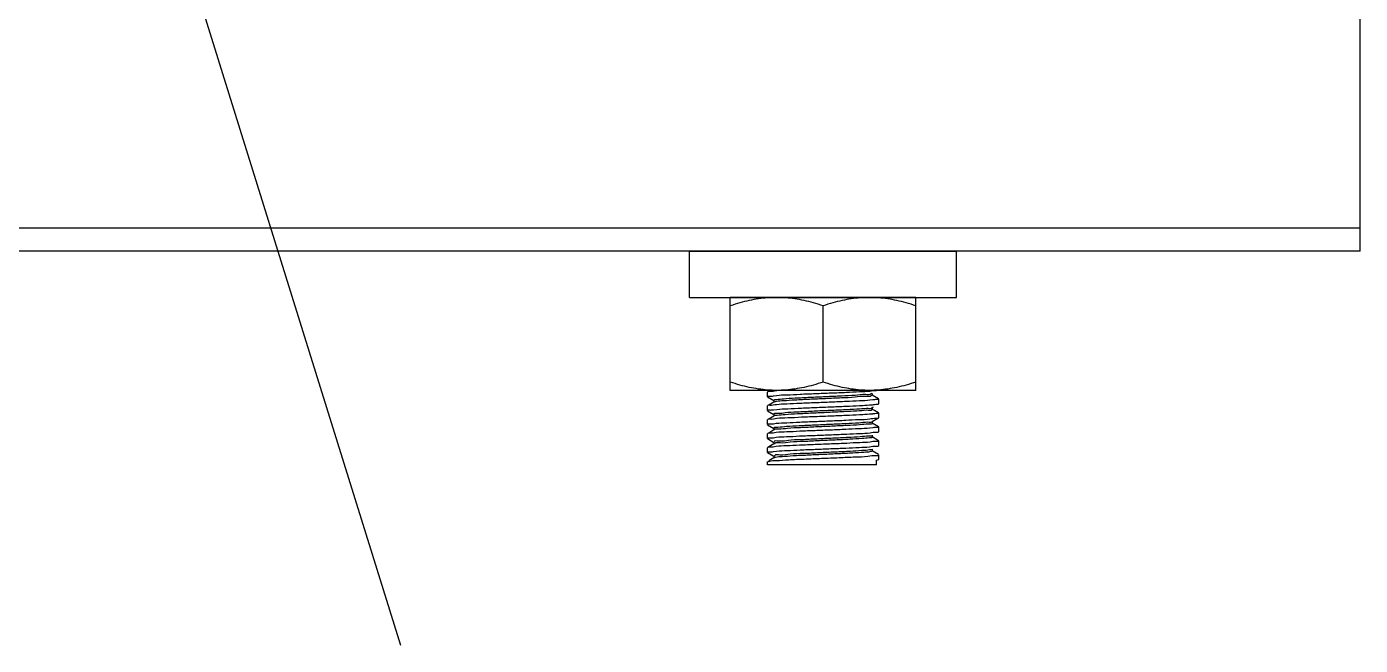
# Model space of a CAD drawing. Header units: millimetres. Extents: x -633009578 to 5705885, y -633235091 to 2571734.
# Drawn here: x 2453533 to 2454819, y 2000312 to 2000908 of the extents above; entities that cross this region are included whole.
import ezdxf

# ---------------------------------------------------------------- set-up
doc = ezdxf.new("R2010")
doc.units = ezdxf.units.MM
doc.header["$LTSCALE"] = 1000
doc.header["$MEASUREMENT"] = 0
doc.layers.get('0').update_dxf_attribs({"color": 9})
doc.layers.add('E-WIRE-系统', color=3, linetype='Continuous')

# ---------------------------------------------------------------- blocks, each defined once
blk = doc.blocks.new('G$CF4FACE3C')
at = {"layer": 'E-WIRE-系统'}
for p, q in [((-9318.372393766418, 3813.975360385957), (-9318.372393766418, 4178.426397490199)), ((-14044.75640617684, 3834.222640222986), (-9318.372393766418, 3834.222640222986)), ((-9318.372393766418, 3813.975360385957), (-14044.75640617684, 3813.975360385957)), ((-9903.040123242186, 3773.508492324501), (-9903.051135154441, 3813.964897167287)), ((-9903.05112915882, 3813.942873311345), (-9705.790519072674, 3813.996566084563)), ((-9705.79051915952, 3813.996566115529), (-9670.355524227489, 3813.996566115529)), ((-9670.355524227489, 3773.54015977541), (-9670.355524227489, 3813.996566115529)), ((-9903.040131862741, 3773.54015977541), (-9670.355524227489, 3773.54015977541)), ((-9867.616144536529, 3692.627347049653), (-9867.616144536529, 3773.54015977541)), ((-9705.79051915952, 3773.54015977541), (-9867.616144536529, 3773.54015977541)), ((-9705.79051915952, 3692.627347049653), (-9705.79051915952, 3773.54015977541)), ((-9786.70333184069, 3699.854187988094), (-9786.70333184069, 3766.313318836386)), ((-9705.79051915952, 3692.627347049653), (-9867.616144536529, 3692.627347049653)), ((-9835.136141993338, 3691.289502387284), (-9835.25101945852, 3691.156590886647)), ((-9835.25101945852, 3687.110950237955), (-9835.25101945852, 3691.156590886647)), ((-9835.136092040455, 3686.978009850718), (-9829.515487628058, 3683.724251901731)), ((-9832.824934008298, 3692.627347049653), (-9834.116080152104, 3691.879862106987)), ((-9830.013061176054, 3687.805507614627), (-9827.355696076294, 3688.228106628056)), ((-9827.143527342938, 3692.319871154847), (-9827.599336488405, 3692.255886352155)), ((-9744.180428725434, 3690.020916280802), (-9744.67872741213, 3689.542926317197)), ((-9744.094308040105, 3688.525440411526), (-9744.67872741213, 3687.924670048989)), ((-9738.270521729486, 3685.221041434794), (-9743.891222432489, 3688.474855084554)), ((-9743.76144834212, 3688.324642439256), (-9743.76144834212, 3689.942898686044)), ((-9835.136141993338, 3679.152580504655), (-9835.25101945852, 3679.01966898283)), ((-9835.25101945852, 3674.974028344033), (-9835.25101945852, 3679.01966898283)), ((-9835.136092040455, 3674.841087946901), (-9829.515487628058, 3671.587329997332)), ((-9829.515441304073, 3682.406394132646), (-9834.116080152104, 3679.742940201773)), ((-9830.007595995674, 3675.654795366456), (-9827.128278109012, 3676.107631018385)), ((-9829.64521538117, 3683.874437733437), (-9829.64521538117, 3682.256181486766)), ((-9829.304823471932, 3682.432751857559), (-9829.487384785898, 3682.35297538212)), ((-9743.38782122545, 3684.380618109019), (-9745.832222492667, 3683.986997658852)), ((-9744.296531529631, 3676.127869737684), (-9744.290915417485, 3675.884072908084)), ((-9744.288442110876, 3677.640252546407), (-9744.290915417485, 3677.50232917571)), ((-9744.14336325624, 3680.07287177816), (-9743.760414808057, 3680.105126052862)), ((-9741.918309136992, 3675.195751903695), (-9743.891222432489, 3676.337933180737)), ((-9743.89117606869, 3677.655790949124), (-9742.731203065021, 3678.327328587766)), ((-9743.76144834212, 3676.187720534741), (-9743.76144834212, 3677.805976780946)), ((-9738.270521729486, 3673.084119541454), (-9741.918309136992, 3675.195751903695)), ((-9738.270571695874, 3680.90954889881), (-9738.155644233339, 3681.042489306652)), ((-9738.155644233339, 3681.042489306652), (-9738.155644233339, 3685.088129934738)), ((-9835.136141993338, 3667.015658578486), (-9835.25101945852, 3666.882747078431)), ((-9835.25101945852, 3662.837106439867), (-9835.25101945852, 3666.882747078431)), ((-9835.136092040455, 3662.704166053561), (-9829.515487628058, 3659.450408092816)), ((-9829.515441304073, 3670.269472228829), (-9834.116080152104, 3667.606018298073)), ((-9830.020036179805, 3663.544472714071), (-9827.570500055794, 3663.938529275241)), ((-9829.64521538117, 3671.737515829154), (-9829.64521538117, 3670.119259583531)), ((-9743.760414808057, 3672.013844786561), (-9744.326482223114, 3671.966453306959)), ((-9738.270521729486, 3660.947197625879), (-9743.891222432489, 3664.201011275058)), ((-9743.89117606869, 3665.518869044725), (-9739.105218792567, 3668.289580334444)), ((-9743.76144834212, 3664.050798640819), (-9743.76144834212, 3665.669054877129)), ((-9743.410683942726, 3672.048861828516), (-9743.760414808057, 3672.013844786561)), ((-9738.270571695874, 3668.772627004422), (-9738.155644233339, 3668.905567402835)), ((-9738.155644233339, 3668.905567402835), (-9738.155644233339, 3672.951208029641)), ((-9835.136141993338, 3654.878736673971), (-9835.25101945852, 3654.745825172868)), ((-9835.25101945852, 3650.700184535352), (-9835.25101945852, 3654.745825172868)), ((-9835.136092040455, 3650.567244147998), (-9829.515487628058, 3647.313486188999)), ((-9829.515441304073, 3658.13255032443), (-9834.116080152104, 3655.469096394256)), ((-9830.02007893566, 3651.410828906461), (-9827.620035245782, 3651.797950723791)), ((-9829.64521538117, 3659.600593925337), (-9829.64521538117, 3657.982337688911)), ((-9743.392756212968, 3660.122088665725), (-9746.083759305067, 3659.694745181943)), ((-9738.270521729486, 3648.81027572148), (-9743.891222432489, 3652.064089371241)), ((-9743.76144834212, 3651.91387673642), (-9743.76144834212, 3653.532132971683)), ((-9738.270571695874, 3656.635705100023), (-9738.155644233339, 3656.768645497155)), ((-9738.155644233339, 3656.768645497155), (-9738.155644233339, 3660.814286125824)), ((-9835.136141993338, 3642.741814770154), (-9835.25101945852, 3642.608903269167)), ((-9835.25101945852, 3638.563262631535), (-9835.25101945852, 3642.608903269167)), ((-9829.515441304073, 3645.995628440403), (-9834.116080152104, 3643.33217448846)), ((-9830.010484701488, 3639.250315698446), (-9827.226532318396, 3639.689785823459)), ((-9829.64521538117, 3647.463672020356), (-9829.64521538117, 3645.845415784046)), ((-9829.028152105166, 3646.012959110434), (-9829.136788961478, 3645.814642410725)), ((-9828.999177298509, 3646.058813455282), (-9829.028152105166, 3646.012959110434)), ((-9743.385228122817, 3647.963909712504), (-9745.74093374284, 3647.582980843144)), ((-9738.270521729486, 3636.673353816383), (-9743.891222432489, 3639.927167478134)), ((-9743.76144834212, 3639.776954832603), (-9743.76144834212, 3641.395211067866)), ((-9738.270571695874, 3644.498783196206), (-9738.155644233339, 3644.63172359264)), ((-9738.155644233339, 3644.63172359264), (-9738.155644233339, 3648.677364220959)), ((-9835.25101945852, 3630.471972499625), (-9835.136141993338, 3630.604892864474)), ((-9835.25101945852, 3627.89709689992), (-9835.25101945852, 3630.471981375129)), ((-9740.124899900518, 3627.89709689992), (-9835.242120509502, 3627.89709689992)), ((-9835.136092040455, 3638.430322244298), (-9829.515487628058, 3635.176564304507)), ((-9829.515441304073, 3633.858706535422), (-9834.116080152104, 3631.195252584177)), ((-9829.64521538117, 3635.326750137727), (-9829.64521538117, 3633.708493878949)), ((-9829.211925246287, 3633.811097308295), (-9829.409489904298, 3633.698463231558)), ((-9829.13836716651, 3633.84730227408), (-9829.211925246287, 3633.811097308295)), ((-9740.614216048503, 3635.923064648523), (-9739.235893350095, 3635.867557451013)), ((-9740.124899900518, 3631.942737568519), (-9738.253177663079, 3632.334503070102)), ((-9740.124899900518, 3627.89709689992), (-9740.124899900518, 3631.942737568519)), ((-9739.235893350095, 3635.867557451013), (-9739.077493126737, 3635.87667907658)), ((-9738.270571695874, 3632.361861281097), (-9738.155644233339, 3632.494801668334)), ((-9738.155644233339, 3632.494801668334), (-9738.155644233339, 3636.54044231656))]:
    blk.add_line(p, q, dxfattribs=at)
blk.add_lwpolyline([(-10384.30498676235, 4206.745881926152), (-10155.1059948022, 3470.53981098684)], dxfattribs=at)
for points, start_tangent, end_tangent in [([(-9827.15973713575, 3773.54015977541), (-9835.10075998935, 3773.241142749437), (-9843.048149849987, 3772.354351601447), (-9851.041846100474, 3770.9015156026), (-9859.17882553488, 3768.894229944213), (-9867.616144536529, 3766.313318836386)], (-0.9999999999996775, 0), (-0.9486832980505396, -0.3162277660169496)), ([(-9786.703331842553, 3766.313318836386), (-9795.140311937546, 3768.894136031857), (-9803.279286528472, 3770.901871773764), (-9811.273362790467, 3772.354651790811), (-9819.220013702288, 3773.241240125033), (-9827.15973713575, 3773.54015977541)], (-0.9486832980469481, 0.316227766028741), (-0.9999999999993776, 9.292744115010677e-07)), ([(-9746.246924766572, 3773.54015977541), (-9754.18794730655, 3773.241142749437), (-9762.13533714693, 3772.354351601447), (-9770.129033396719, 3770.9015156026), (-9778.266012854176, 3768.894229944213), (-9786.703331842553, 3766.313318836386)], (-0.9999999999998829, 0), (-0.9486832979554698, -0.3162277663018684)), ([(-9705.79051915952, 3766.313318836386), (-9714.227503284346, 3768.894137172145), (-9722.366481684847, 3770.901873479364), (-9730.360561711714, 3772.3546534864), (-9738.307216501096, 3773.241241308977), (-9746.246924766572, 3773.54015977541)], (-0.9486832980505351, 0.3162277660169481), (-0.9999999999995931, 5.655833087383227e-07)), ([(-9827.159737388836, 3692.627347049653), (-9835.10071747657, 3692.926360873971), (-9843.048054359155, 3693.813141146558), (-9851.041685446864, 3695.265956675168), (-9859.178650333313, 3697.273228297476), (-9867.616144536529, 3699.854187988327)], (-0.9999999999994713, 0), (-0.9486832981578787, 0.3162277656962876)), ([(-9786.703331842553, 3699.854187988327), (-9795.14051064779, 3697.273315710016), (-9803.279478013283, 3695.265593867167), (-9811.273477236275, 3693.81283816346), (-9819.22006269847, 3692.926263015135), (-9827.159737388836, 3692.627347049653)], (-0.9486832980507174, -0.3162277660169573), (-0.9999999999991908, -9.292801246238174e-07)), ([(-9746.246924725594, 3692.627347049653), (-9754.187904792838, 3692.926360873971), (-9762.135241676355, 3693.813141146558), (-9770.128872749628, 3695.265956675168), (-9778.265837639337, 3697.273228297476), (-9786.703331842553, 3699.854187988327)], (-0.9999999999994765, 0), (-0.9486832981578794, 0.3162277656962879)), ([(-9705.79051915952, 3699.854187988327), (-9714.227697956376, 3697.273315710016), (-9722.366665319307, 3695.265593867167), (-9730.360664553242, 3693.81283816346), (-9738.307250001235, 3692.926263015135), (-9746.246924725594, 3692.627347049653)], (-0.948683298046662, -0.3162277660288514), (-0.9999999999992435, -9.292801206507878e-07)), ([(-9835.251019459683, 3687.110950237955), (-9833.233908226248, 3687.669728675741)], (0, 1.000000000000076), (0.9992060913078582, -0.0398395167286823)), ([(-9827.599336488405, 3692.255886352155), (-9833.31491862121, 3691.703956355108), (-9835.226909466786, 3691.319091206533)], (-0.9890526641481641, -0.1475629612750378), (-0.3099327360160299, -0.9507584862344732)), ([(-9833.233908226248, 3687.669728675741), (-9830.013061176054, 3687.805507614627)], (0.9992060913474997, -0.03983951574649162), (0.9918915286420322, 0.1270873534485842)), ([(-9744.67872741213, 3689.542926317197), (-9749.7646634751, 3688.909210689482), (-9758.790760485688, 3688.275495018926), (-9770.794225930935, 3687.64177939191), (-9784.494678259362, 3687.008063742309), (-9798.430722528836, 3686.374348125886), (-9811.115833554184, 3685.740632496891), (-9821.196920403978, 3685.106916838209), (-9827.598657226888, 3684.473201220273), (-9829.627296957187, 3683.863234640681)], (-0.7891867384412522, -0.6141533130007935), (-0.5301388760220096, -0.8479108279351368)), ([(-9744.67872741213, 3687.924670048989), (-9749.7646634751, 3687.29095444188), (-9758.790760485688, 3686.657238773652), (-9770.794225930935, 3686.023523154319), (-9784.494678259362, 3685.389807496103), (-9798.430722528836, 3684.756091867108), (-9811.115833554184, 3684.122376250452), (-9821.196920403978, 3683.488660580129), (-9827.598657226888, 3682.854944962892), (-9829.304823471932, 3682.432751857559)], (-0.7891867383863763, -0.6141533130715858), (-0.9356058483511458, -0.3530463093308478)), ([(-9827.355696077691, 3688.228106628056), (-9818.325290937442, 3688.774918155512), (-9806.757840046892, 3689.322600180749), (-9793.448862634832, 3689.875913409865), (-9779.713431125041, 3690.424270057818), (-9766.429439310916, 3690.977357187308), (-9754.8812133444, 3691.52596398571), (-9745.832222493598, 3692.078278935864)], (0.9892204548791147, 0.1464339156392445), (0.9890793653520155, 0.1473838832251808)), ([(-9821.51331078005, 3692.715391461854), (-9827.143527342938, 3692.319871154963)], (-0.9993760366803821, -0.03532049417412112), (-0.9914062523684362, -0.1308191223172858)), ([(-9745.832222493598, 3692.078278935864), (-9740.129580549896, 3692.629321521963)], (0.9890793654838549, 0.1473838823437164), (0.99935413840695, -0.03593474709653939)), ([(-9835.251019459683, 3674.974028344033), (-9833.175387994153, 3675.540912295808)], (0, 1.000000000000188), (0.9990702900119393, -0.04311096860487888)), ([(-9827.355696077691, 3680.136825351743), (-9833.233908226248, 3679.578447398846), (-9835.2282860314, 3679.180990840425)], (-0.9892204547824439, -0.1464339162912252), (-0.2946386205886894, -0.9556087500944862)), ([(-9833.175387994153, 3675.540912295808), (-9830.007595995674, 3675.654795366689)], (0.9990702902157307, -0.04311096391149544), (0.9928897755826571, 0.1190373619697042)), ([(-9748.71903577121, 3676.868613547995), (-9757.198851713212, 3676.23489792028), (-9768.825841243146, 3675.601182271377), (-9782.359780675732, 3674.967466642614), (-9796.357036494184, 3674.333750984399), (-9809.324554304825, 3673.700035355403), (-9819.879119517514, 3673.066319728387), (-9826.89490141254, 3672.432604079018), (-9829.623543003108, 3671.798888450721), (-9829.605091488454, 3671.770938119502)], (-0.9953820258966136, -0.09599282537047238), (0.6400226803971474, -0.7683560167223145)), ([(-9745.832222493598, 3683.986997659085), (-9754.8812133444, 3683.434682709631), (-9766.429439310916, 3682.886075921007), (-9779.713431125041, 3682.332988793263), (-9793.448862634832, 3681.784632142284), (-9806.757840046892, 3681.231318935519), (-9818.325290937442, 3680.683636879665), (-9827.355696077691, 3680.136825351743)], (-0.9890793653524442, -0.1473838832251201), (-0.9892204548790526, -0.1464339156392412)), ([(-9827.128278109012, 3676.107631018385), (-9817.579374620691, 3676.676779382979), (-9805.503076519817, 3677.240158551489), (-9791.771601722343, 3677.806230658083), (-9777.182217003545, 3678.389563447679), (-9763.619240343105, 3678.965439266409), (-9752.192112747347, 3679.535688916687), (-9744.14336325624, 3680.07287177816)], (0.9891013282142629, 0.1472364171132986), (0.99655981833747, 0.08287658580744658)), ([(-9748.71903577121, 3675.25035728002), (-9757.161095567979, 3674.618980500847), (-9768.731346204411, 3673.987603701651), (-9782.204628205858, 3673.356226859265), (-9796.154272381682, 3672.724850071245), (-9809.10316811013, 3672.093473270419), (-9819.6801729172, 3671.462096460047), (-9826.765300812898, 3670.830719682272)], (-0.9953820259174705, -0.0959928251542858), (-0.9947174171947233, -0.1026511564923537)), ([(-9744.29091541632, 3677.50232917571), (-9748.71903577121, 3676.868613547995)], (-0.08176301195976603, -0.9966517997150793), (-0.9953820254804331, -0.09599282967761427)), ([(-9744.29091541632, 3675.884072908084), (-9748.71903577121, 3675.25035728002)], (-0.08176301195886167, -0.9966517997150349), (-0.9953820254804027, -0.09599282967777244)), ([(-9743.760414808057, 3680.105126052862), (-9739.57887268858, 3680.573607426486), (-9738.194265499245, 3680.870384110021)], (0.9963814811862609, 0.08499378770100953), (0.4566253095952253, 0.8896591069828038)), ([(-9740.114739189623, 3684.537501617218), (-9743.38782122545, 3684.380618109019)], (-0.999329884982559, 0.03660301872220834), (-0.9909493857858861, -0.1342360414002421)), ([(-9738.155644234503, 3685.088129934738), (-9740.114739189623, 3684.537501617218)], (0, -0.9999999999999163), (-0.9993298851670692, 0.03660301372829562)), ([(-9835.251019459683, 3662.837106439867), (-9833.332543255296, 3663.381958106882)], (0, 1.000000000000272), (0.9993887545679978, -0.03495879346446895)), ([(-9827.128278109012, 3668.016349731013), (-9833.175387994153, 3667.44963101903), (-9835.22921467619, 3667.043245692621)], (-0.9891013283383504, -0.1472364162817131), (-0.2841832535354277, -0.9587699820139919)), ([(-9833.332543255296, 3663.381958106882), (-9830.02003618097, 3663.544472714071)], (0.9993887543276727, -0.03495880036348308), (0.9908742591982995, 0.1347894745860098)), ([(-9826.765300812898, 3670.830719682272), (-9829.569631855702, 3670.335945315775)], (-0.9947174167749734, -0.1026511605519301), (-0.77507901045042, -0.6318643268603802)), ([(-9827.570500055794, 3663.938529275241), (-9818.408752711955, 3664.496693488327), (-9806.926340581384, 3665.04138805822), (-9793.737119544763, 3665.590482924716), (-9780.134957593866, 3666.133488204447), (-9767.012412645388, 3666.678061326034), (-9755.451042465633, 3667.222297042143), (-9746.083759305067, 3667.786026448826)], (0.9891236110848909, 0.1470866479154867), (0.9892084500565549, 0.1465149901440859)), ([(-9744.326482223114, 3671.966453306959), (-9752.192112747347, 3671.444407639327), (-9763.619240343105, 3670.874158010236), (-9777.182217003545, 3670.298282181378), (-9791.771601722343, 3669.714949391666), (-9805.503076519817, 3669.148877285072), (-9817.579374620691, 3668.585498117493), (-9827.128278109012, 3668.016349731013)], (-0.9966413004809677, -0.08189089189603942), (-0.989101328283274, -0.1472364166527152)), ([(-9747.767842996633, 3664.828016405809), (-9755.680295696482, 3664.194300777628), (-9766.90190282045, 3663.560585149331), (-9780.235681782942, 3662.92686950136), (-9794.259349856293, 3662.293153873412), (-9807.47703520162, 3661.659438214148), (-9818.47883841605, 3661.025722585153), (-9826.091223039199, 3660.392006957438)], (-0.9999986818102095, -0.001623692552354275), (-0.9989355208805613, -0.0461283548681531)), ([(-9747.361521179322, 3663.254197989707), (-9754.970458836993, 3662.622821201454), (-9765.939551196061, 3661.991444400512), (-9779.107294596266, 3661.360067570466), (-9793.079372974345, 3660.728690760327), (-9806.376300292788, 3660.097313970211), (-9817.590081284288, 3659.465937170084), (-9825.53330254089, 3658.834560380899)], (-0.9992095765309058, -0.03975200837541333), (-0.9999096796936798, 0.01343995742695408)), ([(-9744.000113069313, 3665.448979351786), (-9747.767842996633, 3664.828016405809)], (0.5399851490604479, -0.8416745444609679), (-0.9999986818112332, -0.00162369221000127)), ([(-9743.93188791629, 3663.901699336478), (-9743.9184391913, 3663.885574790183), (-9747.361521179322, 3663.254197989707)], (0.6584161900883818, -0.7526540511748646), (-0.9992095763759801, -0.03975201227319217)), ([(-9746.083759305067, 3667.786026448826), (-9740.121715097455, 3668.353952918085), (-9738.179188244045, 3668.743506669183)], (0.9892084496694332, 0.1465149927552037), (0.3036182658898816, 0.9527937597498378)), ([(-9739.57887268858, 3672.482326170313), (-9743.410683942726, 3672.048861828516)], (-0.9999703166052886, -0.007704927453119676), (-0.9935120927001229, -0.1137265213457144)), ([(-9738.155644234503, 3672.951208029641), (-9739.57887268858, 3672.482326170313)], (0, -1.000000000000055), (-0.9999703166023641, -0.007704927691726468)), ([(-9835.251019459683, 3650.700184535352), (-9833.301863459405, 3651.249404857052)], (0, 1.000000000000313), (0.9993529253021958, -0.03596846801998274)), ([(-9827.570500055794, 3655.847248008824), (-9833.332543255296, 3655.290676830919), (-9835.226614249637, 3654.908572230604)], (-0.9891236112627879, -0.1470866467176632), (-0.3131855379903392, -0.9496919599505819)), ([(-9833.301863459405, 3651.249404857052), (-9830.02007893566, 3651.410828906461)], (0.9993529251389358, -0.03596847252342664), (0.9907411453247775, 0.135764439228391)), ([(-9826.091223039199, 3660.392006957438), (-9829.502193858847, 3659.758291307953), (-9829.487993736751, 3659.741594057181)], (-0.9989355209780231, -0.04612835274860545), (0.6676573214373456, -0.744468737396603)), ([(-9825.53330254089, 3658.834560380899), (-9829.364866279997, 3658.2031835292)], (-0.9999096796926965, 0.01343995747197125), (0.5188930522883127, -0.8548391663266708)), ([(-9746.913449966349, 3652.787419306696), (-9754.23886788264, 3652.153703636141), (-9765.027193884365, 3651.519988030195), (-9778.12766258861, 3650.8862724012), (-9792.142877765698, 3650.252556741936), (-9805.5778693615, 3649.618841114221), (-9816.999558418756, 3648.985125444247), (-9825.189620151184, 3648.35140981595), (-9829.274439938832, 3647.717694198829), (-9829.247154163662, 3647.656015412998)], (-0.9967228463496187, -0.08089232080048922), (0.4350717418500834, -0.900395790450033)), ([(-9829.372020226438, 3658.215268882574), (-9829.364866279997, 3658.2031835292)], (0.499613174112146, -0.8662486227088173), (0.5188938208835113, -0.8548386999063576)), ([(-9746.212830093456, 3651.258038700325), (-9752.948257992044, 3650.626661890885), (-9763.25796884601, 3649.995285101118), (-9776.050280251773, 3649.363908300758), (-9789.970630100928, 3648.732531470247), (-9803.54500974319, 3648.101154659991), (-9815.336044990923, 3647.469777880586), (-9824.095197652467, 3646.83840107033), (-9828.894971878966, 3646.20702423912), (-9828.999177299673, 3646.058813455282)], (-0.989753977547645, -0.1427832760825902), (-0.5437552579066259, -0.8392438379368379)), ([(-9827.620035245782, 3651.797950723791), (-9818.708525133785, 3652.343965310953), (-9807.2150570706, 3652.891810910776), (-9793.635425775545, 3653.457649780321), (-9779.32946944586, 3654.028951683198), (-9766.10947881313, 3654.580626096227), (-9754.685768971685, 3655.125519387075), (-9745.74093374284, 3655.674262121436)], (0.9891131917871158, 0.1471566982281144), (0.9890754226816819, 0.1474103396884505)), ([(-9746.083759305067, 3659.694745181943), (-9755.451042465633, 3659.131015776773), (-9767.012412645388, 3658.586780060199), (-9780.134957593866, 3658.042206938495), (-9793.737119544763, 3657.499201658065), (-9806.926340581384, 3656.950106792501), (-9818.408752711955, 3656.405412210966), (-9827.570500055794, 3655.847248008824)], (-0.989208450056253, -0.1465149901440517), (-0.9891236110828813, -0.1470866479265963)), ([(-9743.83529459918, 3653.4250764678), (-9746.913449966349, 3652.787419306696)], (0.6109878813548555, -0.7916399489903262), (-0.9967228461878787, -0.08089232280348965)), ([(-9743.771662296494, 3651.908871825668), (-9743.764891386265, 3651.889415479614), (-9746.212830093456, 3651.258038700325)], (0.4400196615862251, -0.8979881387407874), (-0.9897539768487393, -0.142783280933653)), ([(-9745.74093374284, 3655.674262121436), (-9740.090854174225, 3656.221406847704), (-9738.179809331195, 3656.606061669532)], (0.9890754225806498, 0.147410340365368), (0.3104655584101286, 0.9505846290788134)), ([(-9740.121715097455, 3660.262671641191), (-9743.392756212968, 3660.122088665725)], (-0.9992766833138591, 0.03802775546620264), (-0.9918975253206016, -0.1270405418105749)), ([(-9738.155644234503, 3660.814286125824), (-9740.121715097455, 3660.262671641191)], (0, -0.9999999999999444), (-0.9992766830699883, 0.03802776188859783)), ([(-9835.251019459683, 3638.563262631535), (-9833.222034955863, 3639.123694827314)], (0, 0.9999999999999712), (0.9991643324529831, -0.04087342355846842)), ([(-9827.620035245782, 3643.706669447012), (-9833.301863459405, 3643.15812358039), (-9835.227120653028, 3642.771225581178)], (-0.9891131918570135, -0.1471566977533194), (-0.3075982025969711, -0.951516340248084)), ([(-9833.222034955863, 3639.123694827314), (-9830.010484701488, 3639.250315698446)], (0.9991643327900555, -0.04087341530788543), (0.9923807038223753, 0.1232093287121528)), ([(-9746.157980920747, 3640.746822165209), (-9752.878151859855, 3640.113106546924), (-9763.206375280628, 3639.479390866938), (-9776.040963821579, 3638.845675260993), (-9790.012882128125, 3638.211959631997), (-9803.631778463488, 3637.578243972734), (-9815.44495720067, 3636.944528355729), (-9824.19233429106, 3636.310812674114), (-9828.940847573336, 3635.67709705676), (-9829.15216252231, 3635.19107693655)], (-0.9887096541636964, -0.1498439847434355), (-0.2653085910107184, -0.9641635501994078)), ([(-9745.27905970579, 3639.261879390455), (-9751.10522659216, 3638.630502600805), (-9760.700832849368, 3637.999125789851), (-9773.04981153924, 3637.367749011144), (-9786.844544602558, 3636.736372170621), (-9800.62432483607, 3636.104995369911), (-9812.93002832029, 3635.473618570133), (-9822.45861937548, 3634.842241780949), (-9828.20112723182, 3634.210864970577), (-9829.13836716651, 3633.847302274313)], (-0.9561103322476621, -0.2930068814362718), (-0.9021523345869189, -0.431417622724111)), ([(-9745.74093374284, 3647.582980843144), (-9754.685768971685, 3647.034238110646), (-9766.10947881313, 3646.489344819449), (-9779.32946944586, 3645.937670427375), (-9793.635425775545, 3645.366368523915), (-9807.2150570706, 3644.800529645174), (-9818.708525133785, 3644.252684033359), (-9827.620035245782, 3643.706669447012)], (-0.989075422681482, -0.1474103396884998), (-0.9891131917871354, -0.1471566982281717)), ([(-9827.226532319793, 3639.689785823459), (-9818.063358208397, 3640.240924342535), (-9806.647118105553, 3640.77974736772), (-9793.47943011648, 3641.326997572207), (-9779.904365950497, 3641.868907573982), (-9766.737533621257, 3642.416199623374), (-9755.3276734869, 3642.954876834759), (-9746.166720836656, 3643.50616972812)], (0.9892832696764603, 0.1460089460912761), (0.9892829395291715, 0.1460111829865824)), ([(-9746.166720836656, 3643.50616972812), (-9740.1779844868, 3644.072216265369), (-9738.178280798486, 3644.470448645414)], (0.9892829393057824, 0.146011184499338), (0.2934928485004307, 0.9559612690262876)), ([(-9743.88886806136, 3641.240684033488), (-9746.157980920747, 3640.746822165209)], (-0.8829695235333388, -0.4694303148603929), (-0.988709654817075, -0.1498439804333776)), ([(-9743.859248105437, 3639.869762376882), (-9745.27905970579, 3639.261879390455)], (-0.6883507682244104, -0.7253779841468132), (-0.9561103331744671, -0.2930068784102011)), ([(-9740.090854174225, 3648.130125592113), (-9743.385228122817, 3647.963909712504)], (-0.9993803310403426, 0.03519877738495805), (-0.9905389415008512, -0.1372319400534673)), ([(-9738.155644234503, 3648.677364220959), (-9740.090854174225, 3648.130125592113)], (0, -1.000000000000085), (-0.9993803307895742, 0.03519878449629692)), ([(-9835.052175572142, 3630.464048238122), (-9833.559017084772, 3630.983462245436)], (0.8589433777498121, 0.5120705750407663), (0.9664086709493777, 0.2570102735537609)), ([(-9833.559017084772, 3630.983462245436), (-9827.193447160069, 3631.600892828428)], (0.966408671057403, 0.2570102731523484), (0.9999436179636909, 0.01061889327397982)), ([(-9827.193447160069, 3631.600892828428), (-9816.728530911496, 3632.218202696997), (-9803.222049817676, 3632.835560372798), (-9788.039139351109, 3633.453055030084), (-9772.720215662615, 3634.070577380597), (-9758.818879871164, 3634.688067998039), (-9747.743048030883, 3635.30554474704)], (0.9999436179321094, 0.01061889622184123), (0.9891998339641085, 0.146573150630992)), ([(-9747.743048030883, 3635.30554474704), (-9740.614216048503, 3635.923064648523)], (0.9891998337937719, 0.1465731517796953), (0.9981283923718728, -0.06115318749333415)), ([(-9739.077493126737, 3635.87667907658), (-9738.155644234503, 3636.54044231656)], (0.9968344074021309, 0.07950574962755551), (0, 0.9999999999995365))]:
    blk.add_spline(points, degree=3, dxfattribs=dict(at, start_tangent=start_tangent, end_tangent=end_tangent))

msp = doc.modelspace()

# ---------------------------------------------------------------- block references
at = {"xscale": 1.10592, "yscale": 1.10592, "zscale": 1.10592}
msp.add_blockref('G$CF4FACE3C', (2465124.496627273, 1996473.942841334, -46.07999998803452), dxfattribs=at)

doc.saveas('drawing.dxf')
